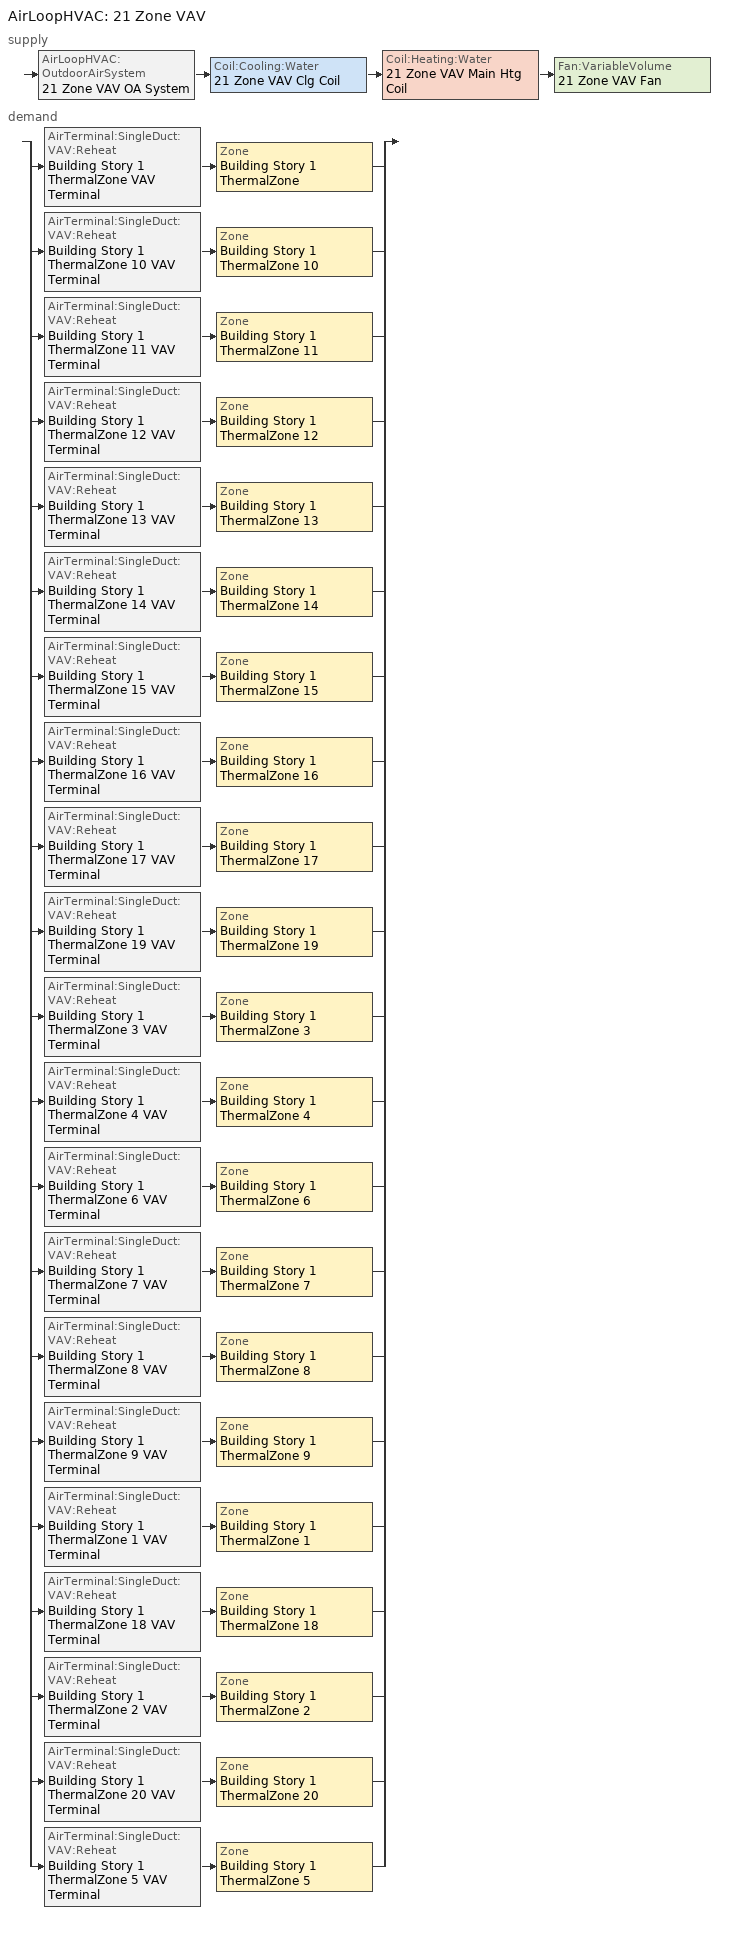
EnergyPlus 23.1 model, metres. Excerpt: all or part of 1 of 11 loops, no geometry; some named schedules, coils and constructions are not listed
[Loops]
AirLoopHVAC '21 Zone VAV'
 supply: AirLoopHVAC:OutdoorAirSystem '21 Zone VAV OA System' > Coil:Cooling:Water '21 Zone VAV Clg Coil' > Coil:Heating:Water '21 Zone VAV Main Htg Coil' > Fan:VariableVolume '21 Zone VAV Fan'
 demand: split
  | AirTerminal:SingleDuct:VAV:Reheat 'Building Story 1 ThermalZone VAV Terminal' > Zone 'Building Story 1 ThermalZone'
  | AirTerminal:SingleDuct:VAV:Reheat 'Building Story 1 ThermalZone 10 VAV Terminal' > Zone 'Building Story 1 ThermalZone 10'
  | AirTerminal:SingleDuct:VAV:Reheat 'Building Story 1 ThermalZone 11 VAV Terminal' > Zone 'Building Story 1 ThermalZone 11'
  | AirTerminal:SingleDuct:VAV:Reheat 'Building Story 1 ThermalZone 12 VAV Terminal' > Zone 'Building Story 1 ThermalZone 12'
  | AirTerminal:SingleDuct:VAV:Reheat 'Building Story 1 ThermalZone 13 VAV Terminal' > Zone 'Building Story 1 ThermalZone 13'
  | AirTerminal:SingleDuct:VAV:Reheat 'Building Story 1 ThermalZone 14 VAV Terminal' > Zone 'Building Story 1 ThermalZone 14'
  | AirTerminal:SingleDuct:VAV:Reheat 'Building Story 1 ThermalZone 15 VAV Terminal' > Zone 'Building Story 1 ThermalZone 15'
  | AirTerminal:SingleDuct:VAV:Reheat 'Building Story 1 ThermalZone 16 VAV Terminal' > Zone 'Building Story 1 ThermalZone 16'
  | AirTerminal:SingleDuct:VAV:Reheat 'Building Story 1 ThermalZone 17 VAV Terminal' > Zone 'Building Story 1 ThermalZone 17'
  | AirTerminal:SingleDuct:VAV:Reheat 'Building Story 1 ThermalZone 19 VAV Terminal' > Zone 'Building Story 1 ThermalZone 19'
  | AirTerminal:SingleDuct:VAV:Reheat 'Building Story 1 ThermalZone 3 VAV Terminal' > Zone 'Building Story 1 ThermalZone 3'
  | AirTerminal:SingleDuct:VAV:Reheat 'Building Story 1 ThermalZone 4 VAV Terminal' > Zone 'Building Story 1 ThermalZone 4'
  | AirTerminal:SingleDuct:VAV:Reheat 'Building Story 1 ThermalZone 6 VAV Terminal' > Zone 'Building Story 1 ThermalZone 6'
  | AirTerminal:SingleDuct:VAV:Reheat 'Building Story 1 ThermalZone 7 VAV Terminal' > Zone 'Building Story 1 ThermalZone 7'
  | AirTerminal:SingleDuct:VAV:Reheat 'Building Story 1 ThermalZone 8 VAV Terminal' > Zone 'Building Story 1 ThermalZone 8'
  | AirTerminal:SingleDuct:VAV:Reheat 'Building Story 1 ThermalZone 9 VAV Terminal' > Zone 'Building Story 1 ThermalZone 9'
  | AirTerminal:SingleDuct:VAV:Reheat 'Building Story 1 ThermalZone 1 VAV Terminal' > Zone 'Building Story 1 ThermalZone 1'
  | AirTerminal:SingleDuct:VAV:Reheat 'Building Story 1 ThermalZone 18 VAV Terminal' > Zone 'Building Story 1 ThermalZone 18'
  | AirTerminal:SingleDuct:VAV:Reheat 'Building Story 1 ThermalZone 2 VAV Terminal' > Zone 'Building Story 1 ThermalZone 2'
  | AirTerminal:SingleDuct:VAV:Reheat 'Building Story 1 ThermalZone 20 VAV Terminal' > Zone 'Building Story 1 ThermalZone 20'
  | AirTerminal:SingleDuct:VAV:Reheat 'Building Story 1 ThermalZone 5 VAV Terminal' > Zone 'Building Story 1 ThermalZone 5'
[InternalMass] Construction=InteriorFurnishings 1
Name | Zone or ZoneList | Space or SpaceList | Surface Area {m2}
Building Story 1 Space SecondarySchool Office A end_b - Story Ground Mass | Building Story 1 ThermalZone | Building Story 1 Space | 33.8157
Building Story 1 Space 6 SecondarySchool Office A end_b - Story Ground Mass | Building Story 1 ThermalZone 6 | Building Story 1 Space 6 | 0.111459
Building Story 1 Space 2 SecondarySchool Office A end_b - Story Ground Mass | Building Story 1 ThermalZone 2 | Building Story 1 Space 2 | 0.135946
Building Story 1 Space 5 SecondarySchool Office A end_b - Story Ground Mass | Building Story 1 ThermalZone 5 | Building Story 1 Space 5 | 0.16292
Building Story 1 Space 8 SecondarySchool Office A end_b - Story Ground Mass | Building Story 1 ThermalZone 8 | Building Story 1 Space 8 | 0.530579
Building Story 1 Space 9 SecondarySchool Office A end_b - Story Ground Mass | Building Story 1 ThermalZone 9 | Building Story 1 Space 9 | 0.1329
Building Story 1 Space 20 SecondarySchool Office A end_b - Story Ground Mass | Building Story 1 ThermalZone 20 | Building Story 1 Space 20 | 2.05258
Building Story 1 Space 3 SecondarySchool Office B  - Story Ground Mass | Building Story 1 ThermalZone 3 | Building Story 1 Space 3 | 12.6703
Building Story 1 Space 4 SecondarySchool Office B  - Story Ground Mass | Building Story 1 ThermalZone 4 | Building Story 1 Space 4 | 1.2177
Building Story 1 Space 1 SecondarySchool Office B  - Story Ground Mass | Building Story 1 ThermalZone 1 | Building Story 1 Space 1 | 3.64169
Building Story 1 Space 7 SecondarySchool Office B  - Story Ground Mass | Building Story 1 ThermalZone 7 | Building Story 1 Space 7 | 0.995486
Building Story 1 Space SecondarySchool Office B  - Story Ground Mass | Building Story 1 ThermalZone | Building Story 1 Space | 392.228
Building Story 1 Space 6 SecondarySchool Office B  - Story Ground Mass | Building Story 1 ThermalZone 6 | Building Story 1 Space 6 | 1.29281
Building Story 1 Space 2 SecondarySchool Office B  - Story Ground Mass | Building Story 1 ThermalZone 2 | Building Story 1 Space 2 | 1.57684
Building Story 1 Space 5 SecondarySchool Office B  - Story Ground Mass | Building Story 1 ThermalZone 5 | Building Story 1 Space 5 | 1.88971
Building Story 1 Space 8 SecondarySchool Office B  - Story Ground Mass | Building Story 1 ThermalZone 8 | Building Story 1 Space 8 | 6.15418
Building Story 1 Space 9 SecondarySchool Office B  - Story Ground Mass | Building Story 1 ThermalZone 9 | Building Story 1 Space 9 | 1.54151
Building Story 1 Space 20 SecondarySchool Office B  - Story Ground Mass | Building Story 1 ThermalZone 20 | Building Story 1 Space 20 | 23.8079
Building Story 1 Space 3 SecondarySchool Office B end_b - Story Ground Mass | Building Story 1 ThermalZone 3 | Building Story 1 Space 3 | 10.2865
Building Story 1 Space 4 SecondarySchool Office B end_b - Story Ground Mass | Building Story 1 ThermalZone 4 | Building Story 1 Space 4 | 0.988595
Building Story 1 Space 1 SecondarySchool Office B end_b - Story Ground Mass | Building Story 1 ThermalZone 1 | Building Story 1 Space 1 | 2.95653
Building Story 1 Space 7 SecondarySchool Office B end_b - Story Ground Mass | Building Story 1 ThermalZone 7 | Building Story 1 Space 7 | 0.808192
Building Story 1 Space SecondarySchool Office B end_b - Story Ground Mass | Building Story 1 ThermalZone | Building Story 1 Space | 318.433
Building Story 1 Space 6 SecondarySchool Office B end_b - Story Ground Mass | Building Story 1 ThermalZone 6 | Building Story 1 Space 6 | 1.04958
Building Story 1 Space 2 SecondarySchool Office B end_b - Story Ground Mass | Building Story 1 ThermalZone 2 | Building Story 1 Space 2 | 1.28017
Building Story 1 Space 5 SecondarySchool Office B end_b - Story Ground Mass | Building Story 1 ThermalZone 5 | Building Story 1 Space 5 | 1.53418
Building Story 1 Space 8 SecondarySchool Office B end_b - Story Ground Mass | Building Story 1 ThermalZone 8 | Building Story 1 Space 8 | 4.99632
Building Story 1 Space 9 SecondarySchool Office B end_b - Story Ground Mass | Building Story 1 ThermalZone 9 | Building Story 1 Space 9 | 1.25148
Building Story 1 Space 20 SecondarySchool Office B end_b - Story Ground Mass | Building Story 1 ThermalZone 20 | Building Story 1 Space 20 | 19.3286
Building Story 1 Space 3 SecondarySchool Office C  - Story Ground Mass | Building Story 1 ThermalZone 3 | Building Story 1 Space 3 | 1.34551
Building Story 1 Space 4 SecondarySchool Office C  - Story Ground Mass | Building Story 1 ThermalZone 4 | Building Story 1 Space 4 | 0.129312
Building Story 1 Space 1 SecondarySchool Office C  - Story Ground Mass | Building Story 1 ThermalZone 1 | Building Story 1 Space 1 | 0.386725
Building Story 1 Space 7 SecondarySchool Office C  - Story Ground Mass | Building Story 1 ThermalZone 7 | Building Story 1 Space 7 | 0.105715
Building Story 1 Space SecondarySchool Office C  - Story Ground Mass | Building Story 1 ThermalZone | Building Story 1 Space | 41.6522
Building Story 1 Space 6 SecondarySchool Office C  - Story Ground Mass | Building Story 1 ThermalZone 6 | Building Story 1 Space 6 | 0.137289
Building Story 1 Space 2 SecondarySchool Office C  - Story Ground Mass | Building Story 1 ThermalZone 2 | Building Story 1 Space 2 | 0.16745
Building Story 1 Space 5 SecondarySchool Office C  - Story Ground Mass | Building Story 1 ThermalZone 5 | Building Story 1 Space 5 | 0.200676
Building Story 1 Space 8 SecondarySchool Office C  - Story Ground Mass | Building Story 1 ThermalZone 8 | Building Story 1 Space 8 | 0.653537
Building Story 1 Space 9 SecondarySchool Office C  - Story Ground Mass | Building Story 1 ThermalZone 9 | Building Story 1 Space 9 | 0.163698
Building Story 1 Space 20 SecondarySchool Office C  - Story Ground Mass | Building Story 1 ThermalZone 20 | Building Story 1 Space 20 | 2.52825
Building Story 1 Space 3 SecondarySchool Office C end_b - Story Ground Mass | Building Story 1 ThermalZone 3 | Building Story 1 Space 3 | 1.09236
Building Story 1 Space 4 SecondarySchool Office C end_b - Story Ground Mass | Building Story 1 ThermalZone 4 | Building Story 1 Space 4 | 0.104983
Building Story 1 Space 1 SecondarySchool Office C end_b - Story Ground Mass | Building Story 1 ThermalZone 1 | Building Story 1 Space 1 | 0.313966
Building Story 1 Space 15 SecondarySchool Office C end_b - Story Ground Mass | Building Story 1 ThermalZone 15 | Building Story 1 Space 15 | 0.594709
Building Story 1 Space 10 SecondarySchool Office C end_b - Story Ground Mass | Building Story 1 ThermalZone 10 | Building Story 1 Space 10 | 1.42108
Building Story 1 Space 16 SecondarySchool Office C end_b - Story Ground Mass | Building Story 1 ThermalZone 16 | Building Story 1 Space 16 | 0.0707659
[ZoneControl:Thermostat] Temperature Difference Between Cutout And Setpoint {deltaC}=0
Name | Zone or ZoneList | Control Type Schedule | Control 1
Building Story 1 ThermalZone Thermostat | Building Story 1 ThermalZone | Building Story 1 ThermalZone Thermostat Schedule | Story Ground Blended Space Type Thermostat
Building Story 1 ThermalZone 1 Thermostat | Building Story 1 ThermalZone 1 | Building Story 1 ThermalZone 1 Thermostat Schedule | Story Ground Blended Space Type Thermostat 1
Building Story 1 ThermalZone 10 Thermostat | Building Story 1 ThermalZone 10 | Building Story 1 ThermalZone 10 Thermostat Schedule | Story Ground Blended Space Type Thermostat 2
Building Story 1 ThermalZone 11 Thermostat | Building Story 1 ThermalZone 11 | Building Story 1 ThermalZone 11 Thermostat Schedule | Story Ground Blended Space Type Thermostat 3
Building Story 1 ThermalZone 12 Thermostat | Building Story 1 ThermalZone 12 | Building Story 1 ThermalZone 12 Thermostat Schedule | Story Ground Blended Space Type Thermostat 4
Building Story 1 ThermalZone 13 Thermostat | Building Story 1 ThermalZone 13 | Building Story 1 ThermalZone 13 Thermostat Schedule | Story Ground Blended Space Type Thermostat 5
Building Story 1 ThermalZone 14 Thermostat | Building Story 1 ThermalZone 14 | Building Story 1 ThermalZone 14 Thermostat Schedule | Story Ground Blended Space Type Thermostat 6
Building Story 1 ThermalZone 15 Thermostat | Building Story 1 ThermalZone 15 | Building Story 1 ThermalZone 15 Thermostat Schedule | Story Ground Blended Space Type Thermostat 7
Building Story 1 ThermalZone 16 Thermostat | Building Story 1 ThermalZone 16 | Building Story 1 ThermalZone 16 Thermostat Schedule | Story Ground Blended Space Type Thermostat 8
Building Story 1 ThermalZone 17 Thermostat | Building Story 1 ThermalZone 17 | Building Story 1 ThermalZone 17 Thermostat Schedule | Story Ground Blended Space Type Thermostat 9
Building Story 1 ThermalZone 18 Thermostat | Building Story 1 ThermalZone 18 | Building Story 1 ThermalZone 18 Thermostat Schedule | Story Ground Blended Space Type Thermostat 10
Building Story 1 ThermalZone 19 Thermostat | Building Story 1 ThermalZone 19 | Building Story 1 ThermalZone 19 Thermostat Schedule | Story Ground Blended Space Type Thermostat 11
Building Story 1 ThermalZone 2 Thermostat | Building Story 1 ThermalZone 2 | Building Story 1 ThermalZone 2 Thermostat Schedule | Story Ground Blended Space Type Thermostat 12
Building Story 1 ThermalZone 20 Thermostat | Building Story 1 ThermalZone 20 | Building Story 1 ThermalZone 20 Thermostat Schedule | Story Ground Blended Space Type Thermostat 13
Building Story 1 ThermalZone 3 Thermostat | Building Story 1 ThermalZone 3 | Building Story 1 ThermalZone 3 Thermostat Schedule | Story Ground Blended Space Type Thermostat 14
Building Story 1 ThermalZone 4 Thermostat | Building Story 1 ThermalZone 4 | Building Story 1 ThermalZone 4 Thermostat Schedule | Story Ground Blended Space Type Thermostat 15
Building Story 1 ThermalZone 5 Thermostat | Building Story 1 ThermalZone 5 | Building Story 1 ThermalZone 5 Thermostat Schedule | Story Ground Blended Space Type Thermostat 16
Building Story 1 ThermalZone 6 Thermostat | Building Story 1 ThermalZone 6 | Building Story 1 ThermalZone 6 Thermostat Schedule | Story Ground Blended Space Type Thermostat 17
Building Story 1 ThermalZone 7 Thermostat | Building Story 1 ThermalZone 7 | Building Story 1 ThermalZone 7 Thermostat Schedule | Story Ground Blended Space Type Thermostat 18
Building Story 1 ThermalZone 8 Thermostat | Building Story 1 ThermalZone 8 | Building Story 1 ThermalZone 8 Thermostat Schedule | Story Ground Blended Space Type Thermostat 19
Building Story 1 ThermalZone 9 Thermostat | Building Story 1 ThermalZone 9 | Building Story 1 ThermalZone 9 Thermostat Schedule | Story Ground Blended Space Type Thermostat 20
[ThermostatSetpoint:DualSetpoint] Heating Setpoint Temperature Schedule=SchoolSecondary HTGSETP_SCH_PSZ_AC; Cooling Setpoint Temperature Schedule=SchoolSecondary CLGSETP_SCH_NO_SETBACK
Story Ground Blended Space Type Thermostat; Story Ground Blended Space Type Thermostat 1; Story Ground Blended Space Type Thermostat 2; Story Ground Blended Space Type Thermostat 3; Story Ground Blended Space Type Thermostat 4; Story Ground Blended Space Type Thermostat 5; Story Ground Blended Space Type Thermostat 6; Story Ground Blended Space Type Thermostat 7; Story Ground Blended Space Type Thermostat 8; Story Ground Blended Space Type Thermostat 9; Story Ground Blended Space Type Thermostat 10; Story Ground Blended Space Type Thermostat 11; Story Ground Blended Space Type Thermostat 12; Story Ground Blended Space Type Thermostat 13; Story Ground Blended Space Type Thermostat 14; Story Ground Blended Space Type Thermostat 15; Story Ground Blended Space Type Thermostat 16; Story Ground Blended Space Type Thermostat 17; Story Ground Blended Space Type Thermostat 18; Story Ground Blended Space Type Thermostat 19; Story Ground Blended Space Type Thermostat 20
[AirTerminal:SingleDuct:VAV:Reheat] Availability Schedule=Always On Discrete; Maximum Air Flow Rate {m3/s}=Autosize; Zone Minimum Air Flow Input Method=Constant; Constant Minimum Air Flow Fraction=0.806032; Fixed Minimum Air Flow Rate {m3/s}=0; Maximum Hot Water or Steam Flow Rate {m3/s}=Autosize; Minimum Hot Water or Steam Flow Rate {m3/s}=0; Convergence Tolerance=0.001; Damper Heating Action=ReverseWithLimits; Maximum Flow per Zone Floor Area During Reheat {m3/s-m2}=Autocalculate; Maximum Flow Fraction During Reheat=0.5; Maximum Reheat Air Temperature {C}=40
Name | Reheat Coil
Building Story 1 ThermalZone VAV Terminal | Building Story 1 ThermalZone Reheat Coil
Building Story 1 ThermalZone 1 VAV Terminal | Building Story 1 ThermalZone 1 Reheat Coil
Building Story 1 ThermalZone 10 VAV Terminal | Building Story 1 ThermalZone 10 Reheat Coil
Building Story 1 ThermalZone 11 VAV Terminal | Building Story 1 ThermalZone 11 Reheat Coil
Building Story 1 ThermalZone 12 VAV Terminal | Building Story 1 ThermalZone 12 Reheat Coil
Building Story 1 ThermalZone 13 VAV Terminal | Building Story 1 ThermalZone 13 Reheat Coil
Building Story 1 ThermalZone 14 VAV Terminal | Building Story 1 ThermalZone 14 Reheat Coil
Building Story 1 ThermalZone 15 VAV Terminal | Building Story 1 ThermalZone 15 Reheat Coil
Building Story 1 ThermalZone 16 VAV Terminal | Building Story 1 ThermalZone 16 Reheat Coil
Building Story 1 ThermalZone 17 VAV Terminal | Building Story 1 ThermalZone 17 Reheat Coil
Building Story 1 ThermalZone 18 VAV Terminal | Building Story 1 ThermalZone 18 Reheat Coil
Building Story 1 ThermalZone 19 VAV Terminal | Building Story 1 ThermalZone 19 Reheat Coil
Building Story 1 ThermalZone 2 VAV Terminal | Building Story 1 ThermalZone 2 Reheat Coil
Building Story 1 ThermalZone 20 VAV Terminal | Building Story 1 ThermalZone 20 Reheat Coil
Building Story 1 ThermalZone 3 VAV Terminal | Building Story 1 ThermalZone 3 Reheat Coil
Building Story 1 ThermalZone 4 VAV Terminal | Building Story 1 ThermalZone 4 Reheat Coil
Building Story 1 ThermalZone 5 VAV Terminal | Building Story 1 ThermalZone 5 Reheat Coil
Building Story 1 ThermalZone 6 VAV Terminal | Building Story 1 ThermalZone 6 Reheat Coil
Building Story 1 ThermalZone 7 VAV Terminal | Building Story 1 ThermalZone 7 Reheat Coil
Building Story 1 ThermalZone 8 VAV Terminal | Building Story 1 ThermalZone 8 Reheat Coil
Building Story 1 ThermalZone 9 VAV Terminal | Building Story 1 ThermalZone 9 Reheat Coil
[Coil:Heating:Water]
21 Zone VAV Main Htg Coil: Availability Schedule=Always On Discrete; U-Factor Times Area Value {W/K}=Autosize; Maximum Water Flow Rate {m3/s}=Autosize; Performance Input Method=UFactorTimesAreaAndDesignWaterFlowRate; Rated Capacity {W}=Autosize; Rated Inlet Water Temperature {C}=82.2222; Rated Inlet Air Temperature {C}=7.22222; Rated Outlet Water Temperature {C}=71.1111; Rated Outlet Air Temperature {C}=12.7778; Rated Ratio for Air and Water Convection=0.5
[Zone equipment]
Building Story 1 ThermalZone: Building Story 1 ThermalZone VAV Terminal
Building Story 1 ThermalZone 1: Building Story 1 ThermalZone 1 VAV Terminal
Building Story 1 ThermalZone 10: Building Story 1 ThermalZone 10 VAV Terminal
Building Story 1 ThermalZone 11: Building Story 1 ThermalZone 11 VAV Terminal
Building Story 1 ThermalZone 12: Building Story 1 ThermalZone 12 VAV Terminal
Building Story 1 ThermalZone 13: Building Story 1 ThermalZone 13 VAV Terminal
Building Story 1 ThermalZone 14: Building Story 1 ThermalZone 14 VAV Terminal
Building Story 1 ThermalZone 15: Building Story 1 ThermalZone 15 VAV Terminal
Building Story 1 ThermalZone 16: Building Story 1 ThermalZone 16 VAV Terminal
Building Story 1 ThermalZone 17: Building Story 1 ThermalZone 17 VAV Terminal
Building Story 1 ThermalZone 18: Building Story 1 ThermalZone 18 VAV Terminal
Building Story 1 ThermalZone 19: Building Story 1 ThermalZone 19 VAV Terminal
Building Story 1 ThermalZone 2: Building Story 1 ThermalZone 2 VAV Terminal
Building Story 1 ThermalZone 20: Building Story 1 ThermalZone 20 VAV Terminal
Building Story 1 ThermalZone 3: Building Story 1 ThermalZone 3 VAV Terminal
Building Story 1 ThermalZone 4: Building Story 1 ThermalZone 4 VAV Terminal
Building Story 1 ThermalZone 5: Building Story 1 ThermalZone 5 VAV Terminal
Building Story 1 ThermalZone 6: Building Story 1 ThermalZone 6 VAV Terminal
Building Story 1 ThermalZone 7: Building Story 1 ThermalZone 7 VAV Terminal
Building Story 1 ThermalZone 8: Building Story 1 ThermalZone 8 VAV Terminal
Building Story 1 ThermalZone 9: Building Story 1 ThermalZone 9 VAV Terminal
[Sizing:Zone] Zone Cooling Design Supply Air Temperature Input Method=SupplyAirTemperature; Zone Cooling Design Supply Air Temperature {C}=12.7778; Zone Cooling Design Supply Air Temperature Difference {deltaC}=11.11; Zone Heating Design Supply Air Temperature Input Method=SupplyAirTemperature; Zone Heating Design Supply Air Temperature {C}=40; Zone Heating Design Supply Air Temperature Difference {deltaC}=11.11; Zone Cooling Design Supply Air Humidity Ratio {kgWater/kgDryAir}=0.0085; Zone Heating Design Supply Air Humidity Ratio {kgWater/kgDryAir}=0.008; Cooling Design Air Flow Method=DesignDayWithLimit; Cooling Design Air Flow Rate {m3/s}=0; Cooling Minimum Air Flow per Zone Floor Area {m3/s-m2}=0.000762; Cooling Minimum Air Flow {m3/s}=0; Cooling Minimum Air Flow Fraction=0; Heating Design Air Flow Method=DesignDay; Heating Design Air Flow Rate {m3/s}=0; Heating Maximum Air Flow per Zone Floor Area {m3/s-m2}=0.002032; Heating Maximum Air Flow {m3/s}=0.141576; Heating Maximum Air Flow Fraction=0.3; Account for Dedicated Outdoor Air System=No; Zone Load Sizing Method=Sensible Load Only No Latent Load; Zone Latent Cooling Design Supply Air Humidity Ratio Input Method=HumidityRatioDifference; Zone Cooling Design Supply Air Humidity Ratio Difference {kgWater/kgDryAir}=0.005; Zone Latent Heating Design Supply Air Humidity Ratio Input Method=HumidityRatioDifference; Zone Humidification Design Supply Air Humidity Ratio Difference {kgWater/kgDryAir}=0.005
Name | Design Specification Outdoor Air Object | Design Specification Zone Air Distribution Object
Building Story 1 ThermalZone | Building Story 1 ThermalZone DSOA Space List | Building Story 1 ThermalZone Design Spec Zone Air Dist
Building Story 1 ThermalZone 1 | Building Story 1 ThermalZone 1 DSOA Space List | Building Story 1 ThermalZone 1 Design Spec Zone Air Dist
Building Story 1 ThermalZone 10 | Building Story 1 ThermalZone 10 DSOA Space List | Building Story 1 ThermalZone 10 Design Spec Zone Air Dist
Building Story 1 ThermalZone 11 | Building Story 1 ThermalZone 11 DSOA Space List | Building Story 1 ThermalZone 11 Design Spec Zone Air Dist
Building Story 1 ThermalZone 12 | Building Story 1 ThermalZone 12 DSOA Space List | Building Story 1 ThermalZone 12 Design Spec Zone Air Dist
Building Story 1 ThermalZone 13 | Building Story 1 ThermalZone 13 DSOA Space List | Building Story 1 ThermalZone 13 Design Spec Zone Air Dist
Building Story 1 ThermalZone 14 | Building Story 1 ThermalZone 14 DSOA Space List | Building Story 1 ThermalZone 14 Design Spec Zone Air Dist
Building Story 1 ThermalZone 15 | Building Story 1 ThermalZone 15 DSOA Space List | Building Story 1 ThermalZone 15 Design Spec Zone Air Dist
Building Story 1 ThermalZone 16 | Building Story 1 ThermalZone 16 DSOA Space List | Building Story 1 ThermalZone 16 Design Spec Zone Air Dist
Building Story 1 ThermalZone 17 | Building Story 1 ThermalZone 17 DSOA Space List | Building Story 1 ThermalZone 17 Design Spec Zone Air Dist
Building Story 1 ThermalZone 18 | Building Story 1 ThermalZone 18 DSOA Space List | Building Story 1 ThermalZone 18 Design Spec Zone Air Dist
Building Story 1 ThermalZone 19 | Building Story 1 ThermalZone 19 DSOA Space List | Building Story 1 ThermalZone 19 Design Spec Zone Air Dist
Building Story 1 ThermalZone 2 | Building Story 1 ThermalZone 2 DSOA Space List | Building Story 1 ThermalZone 2 Design Spec Zone Air Dist
Building Story 1 ThermalZone 20 | Building Story 1 ThermalZone 20 DSOA Space List | Building Story 1 ThermalZone 20 Design Spec Zone Air Dist
Building Story 1 ThermalZone 3 | Building Story 1 ThermalZone 3 DSOA Space List | Building Story 1 ThermalZone 3 Design Spec Zone Air Dist
Building Story 1 ThermalZone 4 | Building Story 1 ThermalZone 4 DSOA Space List | Building Story 1 ThermalZone 4 Design Spec Zone Air Dist
Building Story 1 ThermalZone 5 | Building Story 1 ThermalZone 5 DSOA Space List | Building Story 1 ThermalZone 5 Design Spec Zone Air Dist
Building Story 1 ThermalZone 6 | Building Story 1 ThermalZone 6 DSOA Space List | Building Story 1 ThermalZone 6 Design Spec Zone Air Dist
Building Story 1 ThermalZone 7 | Building Story 1 ThermalZone 7 DSOA Space List | Building Story 1 ThermalZone 7 Design Spec Zone Air Dist
Building Story 1 ThermalZone 8 | Building Story 1 ThermalZone 8 DSOA Space List | Building Story 1 ThermalZone 8 Design Spec Zone Air Dist
Building Story 1 ThermalZone 9 | Building Story 1 ThermalZone 9 DSOA Space List | Building Story 1 ThermalZone 9 Design Spec Zone Air Dist
[DesignSpecification:ZoneAirDistribution] Minimum Zone Ventilation Efficiency=0.6
Building Story 1 ThermalZone Design Spec Zone Air Dist; Building Story 1 ThermalZone 1 Design Spec Zone Air Dist; Building Story 1 ThermalZone 10 Design Spec Zone Air Dist; Building Story 1 ThermalZone 11 Design Spec Zone Air Dist; Building Story 1 ThermalZone 12 Design Spec Zone Air Dist; Building Story 1 ThermalZone 13 Design Spec Zone Air Dist; Building Story 1 ThermalZone 14 Design Spec Zone Air Dist; Building Story 1 ThermalZone 15 Design Spec Zone Air Dist; Building Story 1 ThermalZone 16 Design Spec Zone Air Dist; Building Story 1 ThermalZone 17 Design Spec Zone Air Dist; Building Story 1 ThermalZone 18 Design Spec Zone Air Dist; Building Story 1 ThermalZone 19 Design Spec Zone Air Dist; Building Story 1 ThermalZone 2 Design Spec Zone Air Dist; Building Story 1 ThermalZone 20 Design Spec Zone Air Dist; Building Story 1 ThermalZone 3 Design Spec Zone Air Dist; Building Story 1 ThermalZone 4 Design Spec Zone Air Dist; Building Story 1 ThermalZone 5 Design Spec Zone Air Dist; Building Story 1 ThermalZone 6 Design Spec Zone Air Dist; Building Story 1 ThermalZone 7 Design Spec Zone Air Dist; Building Story 1 ThermalZone 8 Design Spec Zone Air Dist; Building Story 1 ThermalZone 9 Design Spec Zone Air Dist
[Controller:MechanicalVentilation]
21 Zone VAV Vent Controller: Availability Schedule=21 Zone VAV Occ Sch; Demand Controlled Ventilation=Yes; System Outdoor Air Method=ZoneSum; Zone or ZoneList 1=Building Story 1 ThermalZone; Design Specification Outdoor Air Object Name 1=Blended OA; Design Specification Zone Air Distribution Object Name 1=Building Story 1 ThermalZone Design Spec Zone Air Dist; Zone or ZoneList 2=Building Story 1 ThermalZone 1; Design Specification Outdoor Air Object Name 2=Blended OA to per-area; Design Specification Zone Air Distribution Object Name 2=Building Story 1 ThermalZone 1 Design Spec Zone Air Dist; Zone or ZoneList 3=Building Story 1 ThermalZone 10; Design Specification Outdoor Air Object Name 3=Blended OA; Design Specification Zone Air Distribution Object Name 3=Building Story 1 ThermalZone 10 Design Spec Zone Air Dist; Zone or ZoneList 4=Building Story 1 ThermalZone 11; Design Specification Outdoor Air Object Name 4=Blended OA to per-area; Design Specification Zone Air Distribution Object Name 4=Building Story 1 ThermalZone 11 Design Spec Zone Air Dist; Zone or ZoneList 5=Building Story 1 ThermalZone 12; Design Specification Outdoor Air Object Name 5=Blended OA to per-area; Design Specification Zone Air Distribution Object Name 5=Building Story 1 ThermalZone 12 Design Spec Zone Air Dist; Zone or ZoneList 6=Building Story 1 ThermalZone 13; Design Specification Outdoor Air Object Name 6=Blended OA to per-area; Design Specification Zone Air Distribution Object Name 6=Building Story 1 ThermalZone 13 Design Spec Zone Air Dist; Zone or ZoneList 7=Building Story 1 ThermalZone 14; Design Specification Outdoor Air Object Name 7=Blended OA to per-area; Design Specification Zone Air Distribution Object Name 7=Building Story 1 ThermalZone 14 Design Spec Zone Air Dist; Zone or ZoneList 8=Building Story 1 ThermalZone 15; Design Specification Outdoor Air Object Name 8=Blended OA; Design Specification Zone Air Distribution Object Name 8=Building Story 1 ThermalZone 15 Design Spec Zone Air Dist; Zone or ZoneList 9=Building Story 1 ThermalZone 16; Design Specification Outdoor Air Object Name 9=Blended OA to per-area; Design Specification Zone Air Distribution Object Name 9=Building Story 1 ThermalZone 16 Design Spec Zone Air Dist; Zone or ZoneList 10=Building Story 1 ThermalZone 17; Design Specification Outdoor Air Object Name 10=Blended OA to per-area; Design Specification Zone Air Distribution Object Name 10=Building Story 1 ThermalZone 17 Design Spec Zone Air Dist; Zone or ZoneList 11=Building Story 1 ThermalZone 18; Design Specification Outdoor Air Object Name 11=Blended OA to per-area; Design Specification Zone Air Distribution Object Name 11=Building Story 1 ThermalZone 18 Design Spec Zone Air Dist; Zone or ZoneList 12=Building Story 1 ThermalZone 19; Design Specification Outdoor Air Object Name 12=Blended OA to per-area; Design Specification Zone Air Distribution Object Name 12=Building Story 1 ThermalZone 19 Design Spec Zone Air Dist; Zone or ZoneList 13=Building Story 1 ThermalZone 2; Design Specification Outdoor Air Object Name 13=Blended OA to per-area; Design Specification Zone Air Distribution Object Name 13=Building Story 1 ThermalZone 2 Design Spec Zone Air Dist; Zone or ZoneList 14=Building Story 1 ThermalZone 20; Design Specification Outdoor Air Object Name 14=Blended OA; Design Specification Zone Air Distribution Object Name 14=Building Story 1 ThermalZone 20 Design Spec Zone Air Dist; Zone or ZoneList 15=Building Story 1 ThermalZone 3; Design Specification Outdoor Air Object Name 15=Blended OA; Design Specification Zone Air Distribution Object Name 15=Building Story 1 ThermalZone 3 Design Spec Zone Air Dist; Zone or ZoneList 16=Building Story 1 ThermalZone 4; Design Specification Outdoor Air Object Name 16=Blended OA to per-area; Design Specification Zone Air Distribution Object Name 16=Building Story 1 ThermalZone 4 Design Spec Zone Air Dist; Zone or ZoneList 17=Building Story 1 ThermalZone 5; Design Specification Outdoor Air Object Name 17=Blended OA to per-area; Design Specification Zone Air Distribution Object Name 17=Building Story 1 ThermalZone 5 Design Spec Zone Air Dist; Zone or ZoneList 18=Building Story 1 ThermalZone 6; Design Specification Outdoor Air Object Name 18=Blended OA to per-area; Design Specification Zone Air Distribution Object Name 18=Building Story 1 ThermalZone 6 Design Spec Zone Air Dist; Zone or ZoneList 19=Building Story 1 ThermalZone 7; Design Specification Outdoor Air Object Name 19=Blended OA to per-area; Design Specification Zone Air Distribution Object Name 19=Building Story 1 ThermalZone 7 Design Spec Zone Air Dist; Zone or ZoneList 20=Building Story 1 ThermalZone 8; Design Specification Outdoor Air Object Name 20=Blended OA; Design Specification Zone Air Distribution Object Name 20=Building Story 1 ThermalZone 8 Design Spec Zone Air Dist; Zone or ZoneList 21=Building Story 1 ThermalZone 9; Design Specification Outdoor Air Object Name 21=Blended OA to per-area; Design Specification Zone Air Distribution Object Name 21=Building Story 1 ThermalZone 9 Design Spec Zone Air Dist
[DesignSpecification:OutdoorAir] Outdoor Air Method=Sum; Outdoor Air Flow per Zone {m3/s}=0; Outdoor Air Flow Air Changes per Hour {1/hr}=0
Name | Outdoor Air Flow per Person {m3/s-person} | Outdoor Air Flow per Zone Floor Area {m3/s-m2}
Blended OA | 0.00256079 | 0.000687897
Blended OA to per-area | 0 | 0.00173243
[DesignSpecification:OutdoorAir:SpaceList]
Name | Space 1 | Space 1 Design Specification Outdoor Air Object
Building Story 1 ThermalZone DSOA Space List | Building Story 1 Space | Blended OA
Building Story 1 ThermalZone 1 DSOA Space List | Building Story 1 Space 1 | Blended OA to per-area
Building Story 1 ThermalZone 10 DSOA Space List | Building Story 1 Space 10 | Blended OA
Building Story 1 ThermalZone 11 DSOA Space List | Building Story 1 Space 11 | Blended OA to per-area
Building Story 1 ThermalZone 12 DSOA Space List | Building Story 1 Space 12 | Blended OA to per-area
Building Story 1 ThermalZone 13 DSOA Space List | Building Story 1 Space 13 | Blended OA to per-area
Building Story 1 ThermalZone 14 DSOA Space List | Building Story 1 Space 14 | Blended OA to per-area
Building Story 1 ThermalZone 15 DSOA Space List | Building Story 1 Space 15 | Blended OA
Building Story 1 ThermalZone 16 DSOA Space List | Building Story 1 Space 16 | Blended OA to per-area
Building Story 1 ThermalZone 17 DSOA Space List | Building Story 1 Space 17 | Blended OA to per-area
Building Story 1 ThermalZone 18 DSOA Space List | Building Story 1 Space 18 | Blended OA to per-area
Building Story 1 ThermalZone 19 DSOA Space List | Building Story 1 Space 19 | Blended OA to per-area
Building Story 1 ThermalZone 2 DSOA Space List | Building Story 1 Space 2 | Blended OA to per-area
Building Story 1 ThermalZone 20 DSOA Space List | Building Story 1 Space 20 | Blended OA
Building Story 1 ThermalZone 3 DSOA Space List | Building Story 1 Space 3 | Blended OA
Building Story 1 ThermalZone 4 DSOA Space List | Building Story 1 Space 4 | Blended OA to per-area
Building Story 1 ThermalZone 5 DSOA Space List | Building Story 1 Space 5 | Blended OA to per-area
Building Story 1 ThermalZone 6 DSOA Space List | Building Story 1 Space 6 | Blended OA to per-area
Building Story 1 ThermalZone 7 DSOA Space List | Building Story 1 Space 7 | Blended OA to per-area
Building Story 1 ThermalZone 8 DSOA Space List | Building Story 1 Space 8 | Blended OA
Building Story 1 ThermalZone 9 DSOA Space List | Building Story 1 Space 9 | Blended OA to per-area
[AirLoopHVAC]
21 Zone VAV: Design Supply Air Flow Rate {m3/s}=AutoSize; Design Return Air Flow Fraction of Supply Air Flow=1
[Sizing:System]
21 Zone VAV: Type of Load to Size On=Sensible; Design Outdoor Air Flow Rate {m3/s}=11.8003; Central Heating Maximum System Air Flow Ratio=0.3; Preheat Design Temperature {C}=7.22222; Preheat Design Humidity Ratio {kgWater/kgDryAir}=0.008; Precool Design Temperature {C}=12.7778; Precool Design Humidity Ratio {kgWater/kgDryAir}=0.008; Central Cooling Design Supply Air Temperature {C}=12.7778; Central Heating Design Supply Air Temperature {C}=12.7778; Type of Zone Sum to Use=Coincident; 100% Outdoor Air in Cooling=No; 100% Outdoor Air in Heating=No; Central Cooling Design Supply Air Humidity Ratio {kgWater/kgDryAir}=0.0085; Central Heating Design Supply Air Humidity Ratio {kgWater/kgDryAir}=0.008; Cooling Supply Air Flow Rate Method=DesignDay; Cooling Supply Air Flow Rate {m3/s}=0; Cooling Supply Air Flow Rate Per Floor Area {m3/s-m2}=0.00996765; Cooling Fraction of Autosized Cooling Supply Air Flow Rate=1; Cooling Supply Air Flow Rate Per Unit Cooling Capacity {m3/s-W}=3.94755e-05; Heating Supply Air Flow Rate Method=DesignDay; Heating Supply Air Flow Rate {m3/s}=0; Heating Supply Air Flow Rate Per Floor Area {m3/s-m2}=0.00996765; Heating Fraction of Autosized Heating Supply Air Flow Rate=1; Heating Fraction of Autosized Cooling Supply Air Flow Rate=1; Heating Supply Air Flow Rate Per Unit Heating Capacity {m3/s-W}=3.15882e-05; System Outdoor Air Method=ZoneSum; Zone Maximum Outdoor Air Fraction=1; Cooling Design Capacity Method=CoolingDesignCapacity; Cooling Design Capacity {W}=Autosize; Cooling Design Capacity Per Floor Area {W/m2}=234.7; Fraction of Autosized Cooling Design Capacity=1; Heating Design Capacity Method=HeatingDesignCapacity; Heating Design Capacity {W}=Autosize; Heating Design Capacity Per Floor Area {W/m2}=157; Fraction of Autosized Heating Design Capacity=1; Central Cooling Capacity Control Method=OnOff; Occupant Diversity=Autosize
[Controller:WaterCoil] Control Variable=Temperature; Actuator Variable=Flow; Maximum Actuated Flow {m3/s}=Autosize; Minimum Actuated Flow {m3/s}=0
Name | Action | Controller Convergence Tolerance {deltaC}
21 Zone VAV Clg Coil Controller | Reverse | Autosize
21 Zone VAV Main Htg Coil Controller | Normal | 0.0001
[AvailabilityManager:NightCycle] Applicability Schedule=Always On Discrete; Control Type=CycleOnAny; Thermostat Tolerance {deltaC}=1.9999; Cycling Run Time Control Type=Thermostat; Cycling Run Time {s}=1800
Name | Fan Schedule
Availability Manager Night Cycle 1 | 21 Zone VAV Occ Sch
Availability Manager Night Cycle 2 | 21 Zone VAV 1 Occ Sch
Availability Manager Night Cycle 3 | 21 Zone VAV 2 Occ Sch
Availability Manager Night Cycle 4 | 21 Zone VAV 3 Occ Sch
[Controller:OutdoorAir]
21 Zone VAV OA Controller: Minimum Outdoor Air Flow Rate {m3/s}=0; Maximum Outdoor Air Flow Rate {m3/s}=Autosize; Economizer Control Type=DifferentialDryBulb; Economizer Control Action Type=ModulateFlow; Lockout Type=LockoutWithHeating; Minimum Limit Type=FixedMinimum; Minimum Outdoor Air Schedule=21 Zone VAV Occ Sch; Mechanical Ventilation Controller=21 Zone VAV Vent Controller; High Humidity Control=No; Control High Indoor Humidity Based on Outdoor Humidity Ratio=Yes; Heat Recovery Bypass Control Type=BypassWhenWithinEconomizerLimits
[AvailabilityManager:Scheduled] Schedule=Always On Discrete
21 Zone VAV OA System Availability Manager; 21 Zone VAV 1 OA System Availability Manager; 21 Zone VAV 2 OA System Availability Manager; 21 Zone VAV 3 OA System Availability Manager
[SetpointManager:MixedAir] Control Variable=Temperature
Name | Setpoint Node or NodeList
21 Zone VAV Mixed Air Node OS Default SPM | 21 Zone VAV Mixed Air Node
21 Zone VAV Clg Coil Outlet Air Node OS Default SPM | 21 Zone VAV Clg Coil Outlet Air Node
21 Zone VAV Main Htg Coil Outlet Air Node OS Default SPM | 21 Zone VAV Main Htg Coil Outlet Air Node
[Coil:Cooling:Water]
21 Zone VAV Clg Coil: Availability Schedule=Always On Discrete; Design Water Flow Rate {m3/s}=Autosize; Design Air Flow Rate {m3/s}=Autosize; Design Inlet Water Temperature {C}=Autosize; Design Inlet Air Temperature {C}=Autosize; Design Outlet Air Temperature {C}=Autosize; Design Inlet Air Humidity Ratio {kgWater/kgDryAir}=Autosize; Design Outlet Air Humidity Ratio {kgWater/kgDryAir}=Autosize; Type of Analysis=SimpleAnalysis; Heat Exchanger Configuration=CrossFlow
[Fan:VariableVolume]
21 Zone VAV Fan: Availability Schedule=21 Zone VAV Occ Sch; Fan Total Efficiency=0.61425; Pressure Rise {Pa}=1389.92; Maximum Flow Rate {m3/s}=AutoSize; Fan Power Minimum Flow Rate Input Method=Fraction; Fan Power Minimum Flow Fraction=0.25; Fan Power Minimum Air Flow Rate {m3/s}=0; Motor Efficiency=0.945; Motor In Airstream Fraction=1; Fan Power Coefficient 1=0.04076; Fan Power Coefficient 2=0.0881; Fan Power Coefficient 3=-0.0729; Fan Power Coefficient 4=0.9437; Fan Power Coefficient 5=0
[SetpointManager:Warmest]
21 Zone VAV SAT Warmest Reset: Control Variable=Temperature; HVAC Air Loop=21 Zone VAV; Minimum Setpoint Temperature {C}=12.7778; Maximum Setpoint Temperature {C}=15.5556; Strategy=MaximumTemperature; Setpoint Node or NodeList=21 Zone VAV Supply Outlet Node
[EnergyManagementSystem:Sensor]
Name | Output:Variable or Output:Meter Index Key | Output:Variable or Output:Meter
Ele_Sen | Whole Building | Facility Total Purchased Electricity Energy
Fut_Sen | NYSTc 2030 Future Hourly Emissions Sch | Schedule Value
His_Sen | New York 2019 Historical Hourly Emissions Sch | Schedule Value
Mains_Water_Temp_Sen | Environment | Site Mains Water Temperature
OAT; OAT_1; OAT_2; OAT_3 | Environment | Site Outdoor Air Drybulb Temperature
[EnergyManagementSystem:Actuator] Actuated Component Control Type=Schedule Value
Name | Actuated Component Unique | Actuated Component Type
Mains_Water_Temp_Act | Mains Water Temperature | Schedule:Constant
SYS21ZoneVAV1ClgSch0; SYS21ZoneVAVClgSch0 | SchoolSecondary CLGSETP_SCH_NO_SETBACK | Schedule:Year
SYS21ZoneVAV1HtgSch0 | SchoolSecondary HTGSETP_SCH_YES_OPTIMUM | Schedule:Year
SYS21ZoneVAV2ClgSch0; SYS21ZoneVAV3ClgSch0 | OfficeLarge CLGSETP_SCH_NO_SETBACK | Schedule:Year
SYS21ZoneVAV2HtgSch0; SYS21ZoneVAV3HtgSch0 | OfficeLarge HTGSETP_SCH_YES_OPTIMUM | Schedule:Year
SYS21ZoneVAVHtgSch0 | SchoolSecondary HTGSETP_SCH_PSZ_AC | Schedule:Year
[EnergyManagementSystem:Program]
Emissions_Calc_Prgm: SET fut_hr_val = Fut_Sen; SET his_hr_val = His_Sen; SET fut_yr_val = 92; SET his_yr_val = 583; SET elec = Ele_Sen; SET conv = 1000000 * 60 * 60; SET conv_kg_mt = 0.001; SET fut_hr = (fut_hr_val * elec / conv) * conv_kg_mt; SET his_hr = (his_hr_val * elec / conv) * conv_kg_mt; SET fut_yr = (fut_yr_val * elec / conv) * conv_kg_mt; SET his_yr = (his_yr_val * elec / conv) * conv_kg_mt; SET fut_hr_intensity = fut_hr * 1000 / 175963.15663476844; SET his_hr_intensity = his_hr * 1000 / 175963.15663476844; SET fut_yr_intensity = fut_yr * 1000 / 175963.15663476844; SET his_yr_intensity = his_yr * 1000 / 175963.15663476844
Mains_Water_Prg: SET Mains_Water_Temp_Act = Mains_Water_Temp_Sen
SYS21ZoneVAV1OptimumStartProg0: IF DaylightSavings==0 && DayOfWeek>1 && Hour==5 && OAT_1<23.9 && OAT_1>1.7; SET SYS21ZoneVAV1ClgSch0 = 29.4; SET SYS21ZoneVAV1HtgSch0 = 15.6; ELSEIF DaylightSavings==0 && DayOfWeek==1 && Hour==7 && OAT_1<23.9 && OAT_1>1.7; SET SYS21ZoneVAV1ClgSch0 = 29.4; SET SYS21ZoneVAV1HtgSch0 = 15.6; ELSEIF DaylightSavings==1 && DayOfWeek>1 && Hour==4 && OAT_1<23.9 && OAT_1>1.7; SET SYS21ZoneVAV1ClgSch0 = 29.4; SET SYS21ZoneVAV1HtgSch0 = 15.6; ELSEIF DaylightSavings==1 && DayOfWeek==1 && Hour==6 && OAT_1<23.9 && OAT_1>1.7; SET SYS21ZoneVAV1ClgSch0 = 29.4; SET SYS21ZoneVAV1HtgSch0 = 15.6; ELSE; SET SYS21ZoneVAV1ClgSch0 = NULL; SET SYS21ZoneVAV1HtgSch0 = NULL; ENDIF
SYS21ZoneVAV2OptimumStartProg0: IF DaylightSavings==0 && DayOfWeek>1 && Hour==5 && OAT_2<23.9 && OAT_2>1.7; SET SYS21ZoneVAV2ClgSch0 = 29.4; SET SYS21ZoneVAV2HtgSch0 = 15.6; ELSEIF DaylightSavings==0 && DayOfWeek==1 && Hour==7 && OAT_2<23.9 && OAT_2>1.7; SET SYS21ZoneVAV2ClgSch0 = 29.4; SET SYS21ZoneVAV2HtgSch0 = 15.6; ELSEIF DaylightSavings==1 && DayOfWeek>1 && Hour==4 && OAT_2<23.9 && OAT_2>1.7; SET SYS21ZoneVAV2ClgSch0 = 29.4; SET SYS21ZoneVAV2HtgSch0 = 15.6; ELSEIF DaylightSavings==1 && DayOfWeek==1 && Hour==6 && OAT_2<23.9 && OAT_2>1.7; SET SYS21ZoneVAV2ClgSch0 = 29.4; SET SYS21ZoneVAV2HtgSch0 = 15.6; ELSE; SET SYS21ZoneVAV2ClgSch0 = NULL; SET SYS21ZoneVAV2HtgSch0 = NULL; ENDIF
SYS21ZoneVAV3OptimumStartProg0: IF DaylightSavings==0 && DayOfWeek>1 && Hour==5 && OAT_3<23.9 && OAT_3>1.7; SET SYS21ZoneVAV3ClgSch0 = 29.4; SET SYS21ZoneVAV3HtgSch0 = 15.6; ELSEIF DaylightSavings==0 && DayOfWeek==1 && Hour==7 && OAT_3<23.9 && OAT_3>1.7; SET SYS21ZoneVAV3ClgSch0 = 29.4; SET SYS21ZoneVAV3HtgSch0 = 15.6; ELSEIF DaylightSavings==1 && DayOfWeek>1 && Hour==4 && OAT_3<23.9 && OAT_3>1.7; SET SYS21ZoneVAV3ClgSch0 = 29.4; SET SYS21ZoneVAV3HtgSch0 = 15.6; ELSEIF DaylightSavings==1 && DayOfWeek==1 && Hour==6 && OAT_3<23.9 && OAT_3>1.7; SET SYS21ZoneVAV3ClgSch0 = 29.4; SET SYS21ZoneVAV3HtgSch0 = 15.6; ELSE; SET SYS21ZoneVAV3ClgSch0 = NULL; SET SYS21ZoneVAV3HtgSch0 = NULL; ENDIF
SYS21ZoneVAVOptimumStartProg0: IF DaylightSavings==0 && DayOfWeek>1 && Hour==5 && OAT<23.9 && OAT>1.7; SET SYS21ZoneVAVClgSch0 = 29.4; SET SYS21ZoneVAVHtgSch0 = 15.6; ELSEIF DaylightSavings==0 && DayOfWeek==1 && Hour==7 && OAT<23.9 && OAT>1.7; SET SYS21ZoneVAVClgSch0 = 29.4; SET SYS21ZoneVAVHtgSch0 = 15.6; ELSEIF DaylightSavings==1 && DayOfWeek>1 && Hour==4 && OAT<23.9 && OAT>1.7; SET SYS21ZoneVAVClgSch0 = 29.4; SET SYS21ZoneVAVHtgSch0 = 15.6; ELSEIF DaylightSavings==1 && DayOfWeek==1 && Hour==6 && OAT<23.9 && OAT>1.7; SET SYS21ZoneVAVClgSch0 = 29.4; SET SYS21ZoneVAVHtgSch0 = 15.6; ELSE; SET SYS21ZoneVAVClgSch0 = NULL; SET SYS21ZoneVAVHtgSch0 = NULL; ENDIF
[EnergyManagementSystem:ProgramCallingManager]
Emissions Calc Prgm: EndOfSystemTimestepBeforeHVACReporting; Emissions_Calc_Prgm
Mains_Water_Prg_Mgr: BeginTimestepBeforePredictor; Mains_Water_Prg
SYS21ZoneVAV1OptimumStartCallingManager0: BeginTimestepBeforePredictor; SYS21ZoneVAV1OptimumStartProg0
SYS21ZoneVAV2OptimumStartCallingManager0: BeginTimestepBeforePredictor; SYS21ZoneVAV2OptimumStartProg0
SYS21ZoneVAV3OptimumStartCallingManager0: BeginTimestepBeforePredictor; SYS21ZoneVAV3OptimumStartProg0
SYS21ZoneVAVOptimumStartCallingManager0: BeginTimestepBeforePredictor; SYS21ZoneVAVOptimumStartProg0
[EnergyManagementSystem:OutputVariable] Type of Data in Variable=Summed; Update Frequency=SystemTimestep; EMS Program or Subroutine=Emissions_Calc_Prgm
Name | EMS Variable | Units
Future_Annual_Electricity_Emissions | fut_yr | mt
Future_Annual_Electricity_Emissions_Intensity | fut_yr_intensity | kg/ft2
Future_Hourly_Electricity_Emissions | fut_hr | mt
Future_Hourly_Electricity_Emissions_Intensity | fut_hr_intensity | kg/ft2
Historical_Annual_Electricity_Emissions | his_yr | mt
Historical_Annual_Electricity_Emissions_Intensity | his_yr_intensity | kg/ft2
Historical_Hourly_Electricity_Emissions | his_hr | mt
Historical_Hourly_Electricity_Emissions_Intensity | his_hr_intensity | kg/ft2
[Schedule:Day:Interval]
SchoolSecondary HTGSETP_SCH_PSZ_AC Wkdy Day: No, 06:00, 15.6, 21:00, 21, 24:00, 15.6
SchoolSecondary HTGSETP_SCH_PSZ_AC Default; SchoolSecondary HTGSETP_SCH_PSZ_AC Summer Design Day: No, 24:00, 15.6
SchoolSecondary HTGSETP_SCH_PSZ_AC Winter Design Day: No, 24:00, 21
SchoolSecondary CLGSETP_SCH_NO_SETBACK Default; SchoolSecondary CLGSETP_SCH_NO_SETBACK Summer Design Day: No, 24:00, 24
SchoolSecondary CLGSETP_SCH_NO_SETBACK Winter Design Day: No, 24:00, 29.44
21 Zone VAV Occ Sch Thursday; 21 Zone VAV Occ Sch Friday; 21 Zone VAV Occ Sch Default; 21 Zone VAV Occ Sch Tuesday; 21 Zone VAV Occ Sch Wednesday; 21 Zone VAV Occ Sch Tuesday 2; 21 Zone VAV Occ Sch Wednesday 2; 21 Zone VAV Occ Sch Thursday 2; 21 Zone VAV Occ Sch Friday 2; 21 Zone VAV Occ Sch Monday 2: No, 08:00, 0, 21:00, 1, 24:00, 0
21 Zone VAV Occ Sch Sunday: No, 24:00, 0
21 Zone VAV Occ Sch Wednesday 1; 21 Zone VAV Occ Sch Thursday 1; 21 Zone VAV Occ Sch Friday 1; 21 Zone VAV Occ Sch Monday 1; 21 Zone VAV Occ Sch Tuesday 1: No, 08:00, 0, 19:00, 1, 24:00, 0
21 Zone VAV Occ Sch Summer Design Day; 21 Zone VAV Occ Sch Winter Design Day: No, 24:00, 1
[Schedule:Week:Daily]
SchoolSecondary HTGSETP_SCH_PSZ_AC Week Rule - Jan1-Jan3: SchoolSecondary HTGSETP_SCH_PSZ_AC Wkdy Day, SchoolSecondary HTGSETP_SCH_PSZ_AC Wkdy Day, SchoolSecondary HTGSETP_SCH_PSZ_AC Wkdy Day, SchoolSecondary HTGSETP_SCH_PSZ_AC Wkdy Day, SchoolSecondary HTGSETP_SCH_PSZ_AC Wkdy Day, SchoolSecondary HTGSETP_SCH_PSZ_AC Wkdy Day, SchoolSecondary HTGSETP_SCH_PSZ_AC Default, SchoolSecondary HTGSETP_SCH_PSZ_AC Default, SchoolSecondary HTGSETP_SCH_PSZ_AC Summer Design Day, SchoolSecondary HTGSETP_SCH_PSZ_AC Winter Design Day, SchoolSecondary HTGSETP_SCH_PSZ_AC Default, SchoolSecondary HTGSETP_SCH_PSZ_AC Default
SchoolSecondary HTGSETP_SCH_PSZ_AC Week Rule - Jan4-Dec31: SchoolSecondary HTGSETP_SCH_PSZ_AC Default, SchoolSecondary HTGSETP_SCH_PSZ_AC Wkdy Day, SchoolSecondary HTGSETP_SCH_PSZ_AC Wkdy Day, SchoolSecondary HTGSETP_SCH_PSZ_AC Wkdy Day, SchoolSecondary HTGSETP_SCH_PSZ_AC Wkdy Day, SchoolSecondary HTGSETP_SCH_PSZ_AC Wkdy Day, SchoolSecondary HTGSETP_SCH_PSZ_AC Default, SchoolSecondary HTGSETP_SCH_PSZ_AC Default, SchoolSecondary HTGSETP_SCH_PSZ_AC Summer Design Day, SchoolSecondary HTGSETP_SCH_PSZ_AC Winter Design Day, SchoolSecondary HTGSETP_SCH_PSZ_AC Default, SchoolSecondary HTGSETP_SCH_PSZ_AC Default
SchoolSecondary CLGSETP_SCH_NO_SETBACK Week Rule - Jan1-Dec31: SchoolSecondary CLGSETP_SCH_NO_SETBACK Default, SchoolSecondary CLGSETP_SCH_NO_SETBACK Default, SchoolSecondary CLGSETP_SCH_NO_SETBACK Default, SchoolSecondary CLGSETP_SCH_NO_SETBACK Default, SchoolSecondary CLGSETP_SCH_NO_SETBACK Default, SchoolSecondary CLGSETP_SCH_NO_SETBACK Default, SchoolSecondary CLGSETP_SCH_NO_SETBACK Default, SchoolSecondary CLGSETP_SCH_NO_SETBACK Default, SchoolSecondary CLGSETP_SCH_NO_SETBACK Summer Design Day, SchoolSecondary CLGSETP_SCH_NO_SETBACK Winter Design Day, SchoolSecondary CLGSETP_SCH_NO_SETBACK Default, SchoolSecondary CLGSETP_SCH_NO_SETBACK Default
21 Zone VAV Occ Sch Week Rule - Jan1-Jan3: 21 Zone VAV Occ Sch Thursday, 21 Zone VAV Occ Sch Thursday, 21 Zone VAV Occ Sch Thursday, 21 Zone VAV Occ Sch Thursday, 21 Zone VAV Occ Sch Thursday, 21 Zone VAV Occ Sch Friday, 21 Zone VAV Occ Sch Sunday, 21 Zone VAV Occ Sch Default, 21 Zone VAV Occ Sch Summer Design Day, 21 Zone VAV Occ Sch Winter Design Day, 21 Zone VAV Occ Sch Default, 21 Zone VAV Occ Sch Default
21 Zone VAV Occ Sch Week Rule - Jan4-Jun27: 21 Zone VAV Occ Sch Sunday, 21 Zone VAV Occ Sch Default, 21 Zone VAV Occ Sch Tuesday, 21 Zone VAV Occ Sch Wednesday, 21 Zone VAV Occ Sch Thursday, 21 Zone VAV Occ Sch Friday, 21 Zone VAV Occ Sch Sunday, 21 Zone VAV Occ Sch Default, 21 Zone VAV Occ Sch Summer Design Day, 21 Zone VAV Occ Sch Winter Design Day, 21 Zone VAV Occ Sch Default, 21 Zone VAV Occ Sch Default
21 Zone VAV Occ Sch Week Rule - Jun28-Jul4: 21 Zone VAV Occ Sch Sunday, 21 Zone VAV Occ Sch Default, 21 Zone VAV Occ Sch Tuesday, 21 Zone VAV Occ Sch Wednesday 1, 21 Zone VAV Occ Sch Thursday 1, 21 Zone VAV Occ Sch Friday 1, 21 Zone VAV Occ Sch Sunday, 21 Zone VAV Occ Sch Default, 21 Zone VAV Occ Sch Summer Design Day, 21 Zone VAV Occ Sch Winter Design Day, 21 Zone VAV Occ Sch Default, 21 Zone VAV Occ Sch Default
21 Zone VAV Occ Sch Week Rule - Jul5-Aug29: 21 Zone VAV Occ Sch Sunday, 21 Zone VAV Occ Sch Monday 1, 21 Zone VAV Occ Sch Tuesday 1, 21 Zone VAV Occ Sch Wednesday 1, 21 Zone VAV Occ Sch Thursday 1, 21 Zone VAV Occ Sch Friday 1, 21 Zone VAV Occ Sch Sunday, 21 Zone VAV Occ Sch Default, 21 Zone VAV Occ Sch Summer Design Day, 21 Zone VAV Occ Sch Winter Design Day, 21 Zone VAV Occ Sch Default, 21 Zone VAV Occ Sch Default
21 Zone VAV Occ Sch Week Rule - Aug30-Sep5: 21 Zone VAV Occ Sch Sunday, 21 Zone VAV Occ Sch Monday 1, 21 Zone VAV Occ Sch Tuesday 2, 21 Zone VAV Occ Sch Wednesday 2, 21 Zone VAV Occ Sch Thursday 2, 21 Zone VAV Occ Sch Friday 2, 21 Zone VAV Occ Sch Sunday, 21 Zone VAV Occ Sch Default, 21 Zone VAV Occ Sch Summer Design Day, 21 Zone VAV Occ Sch Winter Design Day, 21 Zone VAV Occ Sch Default, 21 Zone VAV Occ Sch Default
21 Zone VAV Occ Sch Week Rule - Sep6-Dec31: 21 Zone VAV Occ Sch Sunday, 21 Zone VAV Occ Sch Monday 2, 21 Zone VAV Occ Sch Tuesday 2, 21 Zone VAV Occ Sch Wednesday 2, 21 Zone VAV Occ Sch Thursday 2, 21 Zone VAV Occ Sch Friday 2, 21 Zone VAV Occ Sch Sunday, 21 Zone VAV Occ Sch Default, 21 Zone VAV Occ Sch Summer Design Day, 21 Zone VAV Occ Sch Winter Design Day, 21 Zone VAV Occ Sch Default, 21 Zone VAV Occ Sch Default
[Schedule:Year]
SchoolSecondary HTGSETP_SCH_PSZ_AC: SchoolSecondary HTGSETP_SCH_PSZ_AC Week Rule - Jan1-Jan3, 1, 1, 1, 3, SchoolSecondary HTGSETP_SCH_PSZ_AC Week Rule - Jan4-Dec31, 1, 4, 12, 31
SchoolSecondary CLGSETP_SCH_NO_SETBACK: SchoolSecondary CLGSETP_SCH_NO_SETBACK Week Rule - Jan1-Dec31, 1, 1, 12, 31
21 Zone VAV Occ Sch: 21 Zone VAV Occ Sch Week Rule - Jan1-Jan3, 1, 1, 1, 3, 21 Zone VAV Occ Sch Week Rule - Jan4-Jun27, 1, 4, 6, 27, 21 Zone VAV Occ Sch Week Rule - Jun28-Jul4, 6, 28, 7, 4, 21 Zone VAV Occ Sch Week Rule - Jul5-Aug29, 7, 5, 8, 29, 21 Zone VAV Occ Sch Week Rule - Aug30-Sep5, 8, 30, 9, 5, 21 Zone VAV Occ Sch Week Rule - Sep6-Dec31, 9, 6, 12, 31
[Schedule:Compact]
Building Story 1 ThermalZone Thermostat Schedule; Building Story 1 ThermalZone 1 Thermostat Schedule; Building Story 1 ThermalZone 10 Thermostat Schedule; Building Story 1 ThermalZone 11 Thermostat Schedule; Building Story 1 ThermalZone 12 Thermostat Schedule; Building Story 1 ThermalZone 13 Thermostat Schedule; Building Story 1 ThermalZone 14 Thermostat Schedule; Building Story 1 ThermalZone 15 Thermostat Schedule; Building Story 1 ThermalZone 16 Thermostat Schedule; Building Story 1 ThermalZone 17 Thermostat Schedule; Building Story 1 ThermalZone 18 Thermostat Schedule; Building Story 1 ThermalZone 19 Thermostat Schedule; Building Story 1 ThermalZone 2 Thermostat Schedule; Building Story 1 ThermalZone 20 Thermostat Schedule; Building Story 1 ThermalZone 3 Thermostat Schedule; Building Story 1 ThermalZone 4 Thermostat Schedule; Building Story 1 ThermalZone 5 Thermostat Schedule; Building Story 1 ThermalZone 6 Thermostat Schedule; Building Story 1 ThermalZone 7 Thermostat Schedule; Building Story 1 ThermalZone 8 Thermostat Schedule; Building Story 1 ThermalZone 9 Thermostat Schedule: Through: 12/31, For: AllDays, Until: 24:00, 4
[Schedule:Constant]
Always On Discrete: OnOff, 1
